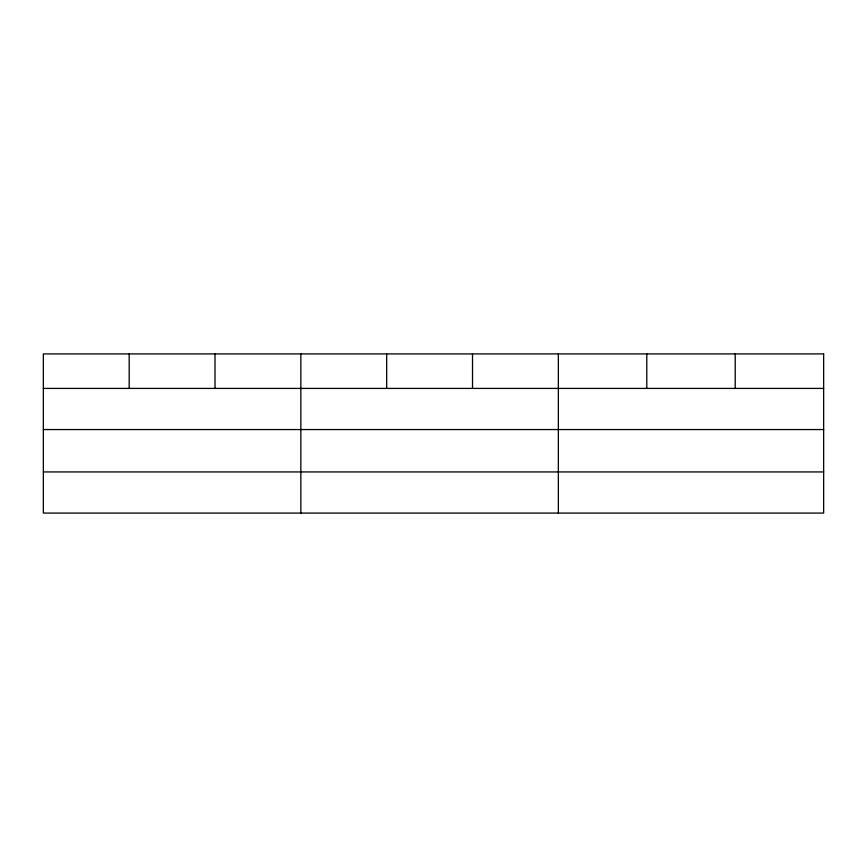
<?xml version="1.0" encoding="UTF-8"?>
<svg xmlns="http://www.w3.org/2000/svg" width="867" height="867" viewBox="0 0 867 867"><rect width="100%" height="100%" fill="white"/><g stroke="black" fill="none" stroke-linecap="round" stroke-linejoin="round"><path stroke-width="1.3" d="M43.35 388.416L823.65 388.416M43.35 429.555L823.65 429.555M43.35 471.941L823.65 471.941M735.216 353.92L735.216 388.416M646.782 353.92L646.782 388.416M558.348 353.92L558.348 513.08M472.515 353.92L472.515 388.416M386.682 353.92L386.682 388.416M300.849 353.92L300.849 513.08M215.016 353.92L215.016 388.416M129.183 353.92L129.183 388.416M823.65 353.92L43.35 353.92L43.35 513.08L823.65 513.08L823.65 353.92"/></g></svg>
